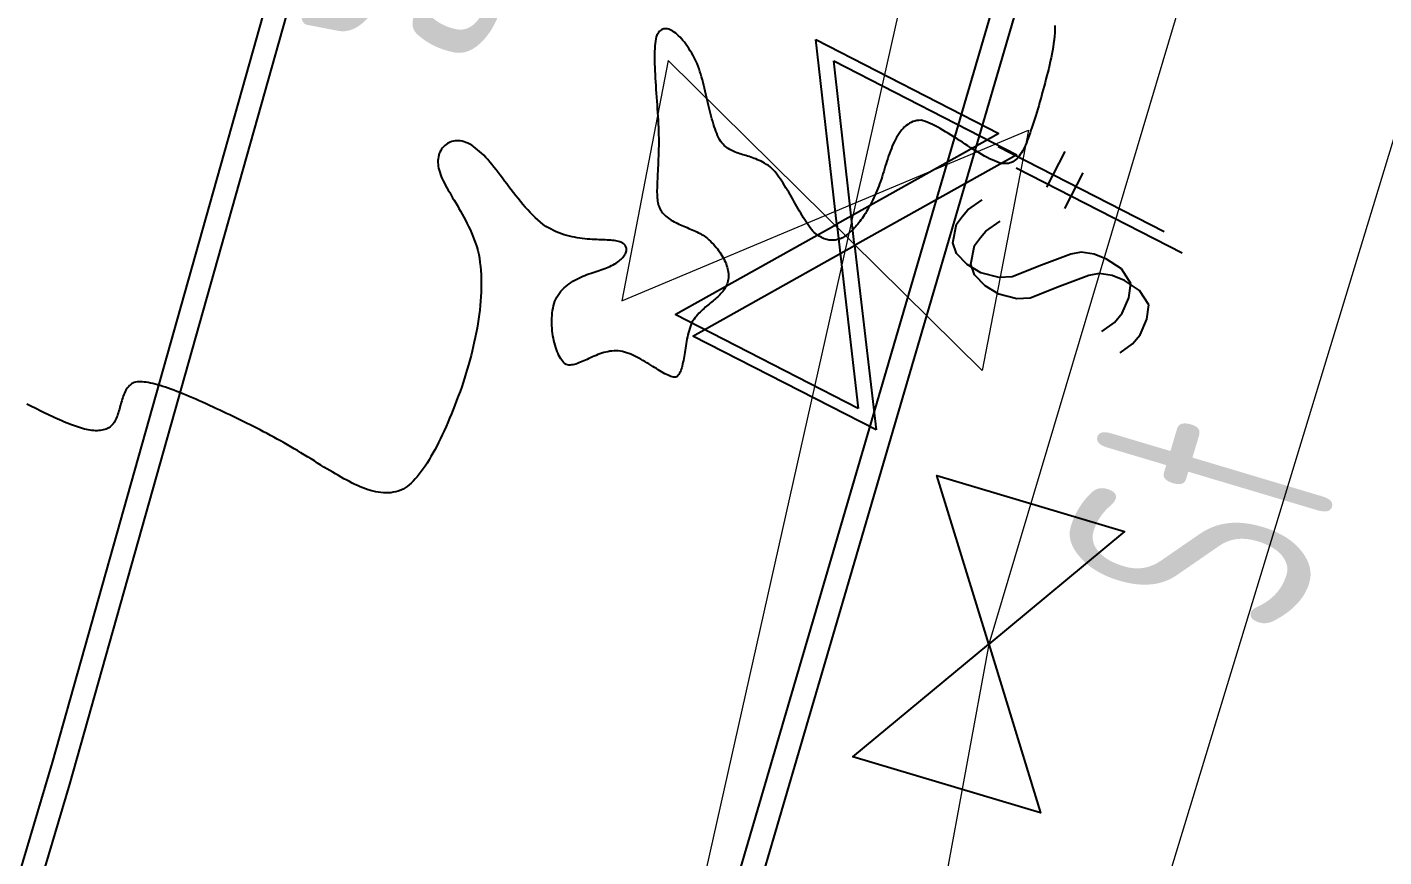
# Model space of a CAD drawing. Header units: metres. Extents: x 507649 to 508899, y 6966965 to 6967377.
# Drawn here: x 507941.61 to 507944.382, y 6967152.746 to 6967154.441 of the extents above; entities that cross this region are included whole.
import ezdxf

# ---------------------------------------------------------------- set-up
doc = ezdxf.new("R2010")
doc.units = ezdxf.units.M
doc.header["$PDMODE"] = 1
for name, color, linetype in [('C_TEXT_2.5', 7, 'Continuous'), ('mga2020STR_SURFACES', 252, 'Continuous'), ('mga2020VEG_TREE', 252, 'Continuous'), ('mga2020W_FEAT', 252, 'Continuous'), ('STR_SURFACES', 252, 'Continuous'), ('W_FEAT', 252, 'Continuous')]:
    doc.layers.add(name, color=color, linetype=linetype)
for name, color, linetype, lineweight in [('RW_FEAT', 252, 'Continuous', 0), ('RW_UG_PIPES', 252, 'EXISTING_WAT_RECYCLED', 0), ('W_AG_PIPES_N', 252, 'EXISTING_WATER', 0)]:
    doc.layers.add(name, color=color, linetype=linetype, lineweight=lineweight)
doc.styles.get("Standard").update_dxf_attribs({"font": 'ARIALN.TTF'})
doc.styles.add('Style-INTL_ISO_EQUAL', font='ISOCP.shx')
doc.linetypes.add('EXISTING_WAT_RECYCLED', pattern='A,2,-2,2,-2,2,-2,["R",Standard,S=2.5,R=0,X=0,Y=-1.25],-4.4,2,-2,2,-2', length=24.4)
doc.linetypes.add('EXISTING_WATER', pattern='A,2,-2,2,-2,2,-2,["W",Standard,S=2.5,R=0,X=0,Y=-1.25],-4.4,2,-2,2,-2', length=24.4)

# ---------------------------------------------------------------- blocks, each defined once
blk = doc.blocks.new('BAC V TREE')
for p, q in [((7.3039, -9.8056), (7.2979, -9.8315)), ((7.3109, -9.7823), (7.3039, -9.8056)), ((7.3221, -9.7632), (7.3109, -9.7823)), ((7.3339, -9.7466), (7.3221, -9.7632)), ((7.3465, -9.7325), (7.3339, -9.7466)), ((7.3598, -9.7209), (7.3465, -9.7325)), ((7.3737, -9.7117), (7.3598, -9.7209)), ((7.3882, -9.705), (7.3737, -9.7117)), ((7.4033, -9.7005), (7.3882, -9.705)), ((7.419, -9.6983), (7.4033, -9.7005)), ((7.4351, -9.6983), (7.419, -9.6983)), ((7.4517, -9.7005), (7.4351, -9.6983)), ((7.4687, -9.7048), (7.4517, -9.7005)), ((7.4861, -9.7112), (7.4687, -9.7048)), ((7.5039, -9.7196), (7.4861, -9.7112)), ((7.522, -9.7299), (7.5039, -9.7196)), ((7.5404, -9.7422), (7.522, -9.7299)), ((7.559, -9.7563), (7.5404, -9.7422)), ((7.5778, -9.7722), (7.559, -9.7563)), ((7.5968, -9.7899), (7.5778, -9.7722)), ((7.6159, -9.8092), (7.5968, -9.7899)), ((7.6351, -9.8302), (7.6159, -9.8092)), ((12.5373, -9.7977), (12.5324, -9.8448)), ((12.5411, -9.7506), (12.5373, -9.7977)), ((12.5436, -9.7038), (12.5411, -9.7506)), ((12.5449, -9.6572), (12.5436, -9.7038)), ((7.2832, -9.9587), (7.2816, -9.9958)), ((7.2856, -9.9236), (7.2832, -9.9587)), ((7.2888, -9.8906), (7.2856, -9.9236)), ((7.2929, -9.8599), (7.2888, -9.8906)), ((7.2979, -9.8315), (7.2929, -9.8599)), ((7.6544, -9.8528), (7.6351, -9.8302)), ((7.6737, -9.877), (7.6544, -9.8528)), ((7.693, -9.9026), (7.6737, -9.877)), ((7.7123, -9.9297), (7.693, -9.9026)), ((7.7314, -9.9581), (7.7123, -9.9297)), ((7.7505, -9.9879), (7.7314, -9.9581)), ((7.7694, -10.019), (7.7505, -9.9879)), ((12.5118, -9.9869), (12.5032, -10.0342)), ((12.5196, -9.9395), (12.5118, -9.9869)), ((12.5265, -9.8921), (12.5196, -9.9395)), ((12.5324, -9.8448), (12.5265, -9.8921)), ((7.2807, -10.0347), (7.2805, -10.0754)), ((7.2805, -10.0754), (7.2809, -10.1176)), ((7.2816, -9.9958), (7.2807, -10.0347)), ((7.2809, -10.1176), (7.2818, -10.1613)), ((7.2818, -10.1613), (7.2833, -10.2062)), ((7.7881, -10.0513), (7.7694, -10.019)), ((7.8066, -10.0848), (7.7881, -10.0513)), ((7.8248, -10.1194), (7.8066, -10.0848)), ((7.8427, -10.1551), (7.8248, -10.1194)), ((7.8551, -10.1894), (7.8427, -10.1551)), ((12.4839, -10.1286), (12.4734, -10.1756)), ((12.4939, -10.0815), (12.4839, -10.1286)), ((12.5032, -10.0342), (12.4939, -10.0815)), ((7.2833, -10.2062), (7.2852, -10.2524)), ((7.2852, -10.2524), (7.2875, -10.2996)), ((7.2875, -10.2996), (7.2901, -10.3478)), ((7.8669, -10.2243), (7.8551, -10.1894)), ((7.8782, -10.2598), (7.8669, -10.2243)), ((7.889, -10.2958), (7.8782, -10.2598)), ((7.8995, -10.3323), (7.889, -10.2958)), ((7.9096, -10.3692), (7.8995, -10.3323)), ((12.4391, -10.3152), (12.427, -10.3611)), ((12.4509, -10.269), (12.4391, -10.3152)), ((12.4623, -10.2224), (12.4509, -10.269)), ((12.4734, -10.1756), (12.4623, -10.2224)), ((7.2901, -10.3478), (7.2931, -10.3967)), ((7.2931, -10.3967), (7.2963, -10.4463)), ((7.2963, -10.4463), (7.2996, -10.4965)), ((7.2996, -10.4965), (7.3031, -10.547)), ((7.9193, -10.4064), (7.9096, -10.3692)), ((7.9288, -10.4438), (7.9193, -10.4064)), ((7.938, -10.4814), (7.9288, -10.4438)), ((7.9471, -10.5191), (7.938, -10.4814)), ((7.9559, -10.5567), (7.9471, -10.5191)), ((12.3902, -10.4964), (12.3779, -10.5405)), ((12.4025, -10.4518), (12.3902, -10.4964)), ((12.4148, -10.4067), (12.4025, -10.4518)), ((12.427, -10.3611), (12.4148, -10.4067)), ((7.3031, -10.547), (7.3067, -10.5978)), ((7.3067, -10.5978), (7.3103, -10.6487)), ((7.3103, -10.6487), (7.3138, -10.6996)), ((7.3138, -10.6996), (7.3173, -10.7504)), ((7.9647, -10.5944), (7.9559, -10.5567)), ((7.9733, -10.6319), (7.9647, -10.5944)), ((7.982, -10.6691), (7.9733, -10.6319)), ((7.9906, -10.7061), (7.982, -10.6691)), ((12.3423, -10.6694), (12.331, -10.711)), ((12.3539, -10.627), (12.3423, -10.6694)), ((12.3658, -10.5841), (12.3539, -10.627)), ((12.3779, -10.5405), (12.3658, -10.5841)), ((7.3173, -10.7504), (7.3206, -10.801)), ((7.3206, -10.801), (7.3238, -10.8511)), ((7.3238, -10.8511), (7.3267, -10.9007)), ((7.9993, -10.7428), (7.9906, -10.7061)), ((8.0081, -10.779), (7.9993, -10.7428)), ((8.017, -10.8147), (8.0081, -10.779)), ((8.0261, -10.8498), (8.017, -10.8147)), ((8.0354, -10.8842), (8.0261, -10.8498)), ((12.2796, -10.8781), (12.2667, -10.9183)), ((12.2928, -10.837), (12.2796, -10.8781)), ((12.3063, -10.7949), (12.2928, -10.837)), ((12.3203, -10.7518), (12.3063, -10.7949)), ((12.331, -10.711), (12.3203, -10.7518)), ((7.3267, -10.9007), (7.3293, -10.9497)), ((7.3293, -10.9497), (7.3315, -10.9978)), ((7.3315, -10.9978), (7.3333, -11.0451)), ((7.3333, -11.0451), (7.3347, -11.0913)), ((8.0449, -10.918), (8.0354, -10.8842)), ((8.0548, -10.9509), (8.0449, -10.918)), ((8.065, -10.983), (8.0548, -10.9509)), ((8.0756, -11.0141), (8.065, -10.983)), ((8.0866, -11.0442), (8.0756, -11.0141)), ((8.0981, -11.0731), (8.0866, -11.0442)), ((10.5121, -11.0514), (10.495, -11.0752)), ((10.5298, -11.0291), (10.5121, -11.0514)), ((10.5483, -11.0082), (10.5298, -11.0291)), ((10.5677, -10.9889), (10.5483, -11.0082)), ((10.5879, -10.9713), (10.5677, -10.9889)), ((10.609, -10.9555), (10.5879, -10.9713)), ((10.631, -10.9416), (10.609, -10.9555)), ((10.654, -10.9296), (10.631, -10.9416)), ((10.6781, -10.9197), (10.654, -10.9296)), ((10.7031, -10.9119), (10.6781, -10.9197)), ((10.7292, -10.9063), (10.7031, -10.9119)), ((10.7565, -10.9031), (10.7292, -10.9063)), ((10.7849, -10.9023), (10.7565, -10.9031)), ((10.8131, -10.9091), (10.7849, -10.9023)), ((10.8425, -10.9182), (10.8131, -10.9091)), ((10.8728, -10.9293), (10.8425, -10.9182)), ((10.9041, -10.9422), (10.8728, -10.9293)), ((10.9363, -10.9569), (10.9041, -10.9422)), ((10.9693, -10.9733), (10.9363, -10.9569)), ((11.003, -10.991), (10.9693, -10.9733)), ((11.0373, -11.0101), (11.003, -10.991)), ((11.0723, -11.0303), (11.0373, -11.0101)), ((11.1078, -11.0515), (11.0723, -11.0303)), ((11.1437, -11.0736), (11.1078, -11.0515)), ((12.2295, -11.0325), (12.2174, -11.0683)), ((12.2417, -10.9955), (12.2295, -11.0325)), ((12.2541, -10.9575), (12.2417, -10.9955)), ((12.2667, -10.9183), (12.2541, -10.9575)), ((4.5228, -11.2339), (4.5075, -11.2486)), ((4.5392, -11.2206), (4.5228, -11.2339)), ((4.5567, -11.2087), (4.5392, -11.2206)), ((4.5751, -11.1983), (4.5567, -11.2087)), ((4.5946, -11.1894), (4.5751, -11.1983)), ((4.6148, -11.1822), (4.5946, -11.1894)), ((4.636, -11.1767), (4.6148, -11.1822)), ((4.6578, -11.173), (4.636, -11.1767)), ((4.6803, -11.1711), (4.6578, -11.173)), ((4.7034, -11.1712), (4.6803, -11.1711)), ((4.7271, -11.1731), (4.7034, -11.1712)), ((4.7513, -11.1772), (4.7271, -11.1731)), ((4.7758, -11.1833), (4.7513, -11.1772)), ((4.8008, -11.1917), (4.7758, -11.1833)), ((4.8259, -11.2022), (4.8008, -11.1917)), ((4.8514, -11.2151), (4.8259, -11.2022)), ((4.8769, -11.2304), (4.8514, -11.2151)), ((4.9025, -11.2481), (4.8769, -11.2304)), ((7.3349, -11.2341), (7.334, -11.2809)), ((7.3347, -11.0913), (7.3356, -11.1363)), ((7.3354, -11.1859), (7.3349, -11.2341)), ((7.3356, -11.1363), (7.3354, -11.1859)), ((8.1101, -11.101), (8.0981, -11.0731)), ((8.1226, -11.1275), (8.1101, -11.101)), ((8.1357, -11.1528), (8.1226, -11.1275)), ((8.1495, -11.1766), (8.1357, -11.1528)), ((8.1639, -11.199), (8.1495, -11.1766)), ((8.1808, -11.2165), (8.1639, -11.199)), ((8.1978, -11.2325), (8.1808, -11.2165)), ((8.2151, -11.2472), (8.1978, -11.2325)), ((10.4199, -11.2121), (10.4066, -11.2424)), ((10.4337, -11.1826), (10.4199, -11.2121)), ((10.4481, -11.1541), (10.4337, -11.1826)), ((10.4631, -11.1266), (10.4481, -11.1541)), ((10.4787, -11.1003), (10.4631, -11.1266)), ((10.495, -11.0752), (10.4787, -11.1003)), ((11.1799, -11.0963), (11.1437, -11.0736)), ((11.2165, -11.1197), (11.1799, -11.0963)), ((11.2533, -11.1434), (11.2165, -11.1197)), ((11.2902, -11.1674), (11.2533, -11.1434)), ((11.3272, -11.1916), (11.2902, -11.1674)), ((11.3643, -11.2157), (11.3272, -11.1916)), ((11.4012, -11.2396), (11.3643, -11.2157)), ((12.1562, -11.2282), (12.1435, -11.256)), ((12.1687, -11.1989), (12.1562, -11.2282)), ((12.181, -11.1682), (12.1687, -11.1989)), ((12.1931, -11.1362), (12.181, -11.1682)), ((12.2053, -11.1028), (12.1931, -11.1362)), ((12.2174, -11.0683), (12.2053, -11.1028)), ((4.4345, -11.4071), (4.4325, -11.431)), ((4.4382, -11.3839), (4.4345, -11.4071)), ((4.4437, -11.3616), (4.4382, -11.3839)), ((4.4507, -11.3401), (4.4437, -11.3616)), ((4.4593, -11.3196), (4.4507, -11.3401)), ((4.4693, -11.3002), (4.4593, -11.3196)), ((4.4807, -11.2818), (4.4693, -11.3002)), ((4.4935, -11.2646), (4.4807, -11.2818)), ((4.5075, -11.2486), (4.4935, -11.2646)), ((4.9282, -11.2683), (4.9025, -11.2481)), ((4.9547, -11.2884), (4.9282, -11.2683)), ((4.9812, -11.3107), (4.9547, -11.2884)), ((5.0078, -11.3351), (4.9812, -11.3107)), ((5.0344, -11.3614), (5.0078, -11.3351)), ((5.0612, -11.3894), (5.0344, -11.3614)), ((5.088, -11.4192), (5.0612, -11.3894)), ((7.3299, -11.4125), (7.3282, -11.4536)), ((7.3315, -11.37), (7.3299, -11.4125)), ((7.3329, -11.3261), (7.3315, -11.37)), ((7.334, -11.2809), (7.3329, -11.3261)), ((8.2326, -11.2606), (8.2151, -11.2472)), ((8.2503, -11.2729), (8.2326, -11.2606)), ((8.2683, -11.2841), (8.2503, -11.2729)), ((8.2865, -11.2944), (8.2683, -11.2841)), ((8.3049, -11.3038), (8.2865, -11.2944)), ((8.3236, -11.3124), (8.3049, -11.3038)), ((8.3425, -11.3204), (8.3236, -11.3124)), ((8.3616, -11.3279), (8.3425, -11.3204)), ((8.381, -11.3349), (8.3616, -11.3279)), ((8.4007, -11.3415), (8.381, -11.3349)), ((8.4206, -11.3479), (8.4007, -11.3415)), ((8.4408, -11.3541), (8.4206, -11.3479)), ((8.4612, -11.3603), (8.4408, -11.3541)), ((8.4819, -11.3666), (8.4612, -11.3603)), ((8.5029, -11.3729), (8.4819, -11.3666)), ((8.5242, -11.3796), (8.5029, -11.3729)), ((8.5457, -11.3865), (8.5242, -11.3796)), ((8.5675, -11.394), (8.5457, -11.3865)), ((8.5896, -11.4019), (8.5675, -11.394)), ((8.612, -11.4106), (8.5896, -11.4019)), ((8.6347, -11.4199), (8.612, -11.4106)), ((10.3465, -11.4039), (10.3355, -11.4375)), ((10.3578, -11.3706), (10.3465, -11.4039)), ((10.3694, -11.3377), (10.3578, -11.3706)), ((10.3813, -11.3053), (10.3694, -11.3377)), ((10.3937, -11.2735), (10.3813, -11.3053)), ((10.4066, -11.2424), (10.3937, -11.2735)), ((11.438, -11.2633), (11.4012, -11.2396)), ((11.4746, -11.2864), (11.438, -11.2633)), ((11.5109, -11.3089), (11.4746, -11.2864)), ((11.5468, -11.3307), (11.5109, -11.3089)), ((11.5823, -11.3515), (11.5468, -11.3307)), ((11.6173, -11.3713), (11.5823, -11.3515)), ((11.6517, -11.3899), (11.6173, -11.3713)), ((11.6855, -11.4071), (11.6517, -11.3899)), ((11.7186, -11.4228), (11.6855, -11.4071)), ((12.0441, -11.4072), (12.0277, -11.4221)), ((12.0598, -11.3906), (12.0441, -11.4072)), ((12.0749, -11.3723), (12.0598, -11.3906)), ((12.0895, -11.3523), (12.0749, -11.3723)), ((12.1036, -11.3306), (12.0895, -11.3523)), ((12.1173, -11.3073), (12.1036, -11.3306)), ((12.1306, -11.2824), (12.1173, -11.3073)), ((12.1435, -11.256), (12.1306, -11.2824)), ((4.4325, -11.431), (4.4323, -11.4556)), ((4.4323, -11.4556), (4.4339, -11.4808)), ((4.4339, -11.4808), (4.4375, -11.5065)), ((4.4375, -11.5065), (4.4422, -11.5324)), ((4.4422, -11.5324), (4.4487, -11.5587)), ((4.4487, -11.5587), (4.4568, -11.5855)), ((4.4568, -11.5855), (4.4664, -11.6129)), ((5.115, -11.4504), (5.088, -11.4192)), ((5.1422, -11.4831), (5.115, -11.4504)), ((5.1695, -11.5169), (5.1422, -11.4831)), ((5.197, -11.5519), (5.1695, -11.5169)), ((5.2247, -11.5878), (5.197, -11.5519)), ((5.2526, -11.6246), (5.2247, -11.5878)), ((7.3227, -11.569), (7.3208, -11.6048)), ((7.3245, -11.5318), (7.3227, -11.569)), ((7.3264, -11.4934), (7.3245, -11.5318)), ((7.3282, -11.4536), (7.3264, -11.4934)), ((8.6577, -11.4301), (8.6347, -11.4199)), ((8.681, -11.4413), (8.6577, -11.4301)), ((8.7046, -11.4535), (8.681, -11.4413)), ((8.7284, -11.4669), (8.7046, -11.4535)), ((8.7527, -11.4815), (8.7284, -11.4669)), ((8.7772, -11.4974), (8.7527, -11.4815)), ((8.802, -11.5148), (8.7772, -11.4974)), ((8.8216, -11.5337), (8.802, -11.5148)), ((8.8409, -11.5541), (8.8216, -11.5337)), ((8.8601, -11.5759), (8.8409, -11.5541)), ((8.8791, -11.5989), (8.8601, -11.5759)), ((10.2939, -11.5732), (10.2838, -11.607)), ((10.304, -11.5393), (10.2939, -11.5732)), ((10.3143, -11.5052), (10.304, -11.5393)), ((10.3248, -11.4713), (10.3143, -11.5052)), ((10.3355, -11.4375), (10.3248, -11.4713)), ((11.7508, -11.4369), (11.7186, -11.4228)), ((11.7822, -11.4492), (11.7508, -11.4369)), ((11.8126, -11.4595), (11.7822, -11.4492)), ((11.842, -11.4677), (11.8126, -11.4595)), ((11.8667, -11.471), (11.842, -11.4677)), ((11.8902, -11.472), (11.8667, -11.471)), ((11.9126, -11.471), (11.8902, -11.472)), ((11.9341, -11.4678), (11.9126, -11.471)), ((11.9545, -11.4626), (11.9341, -11.4678)), ((11.974, -11.4553), (11.9545, -11.4626)), ((11.9927, -11.4462), (11.974, -11.4553)), ((12.0106, -11.435), (11.9927, -11.4462)), ((12.0277, -11.4221), (12.0106, -11.435)), ((4.4664, -11.6129), (4.4775, -11.6408)), ((4.4775, -11.6408), (4.49, -11.6692)), ((4.49, -11.6692), (4.5036, -11.6982)), ((4.5036, -11.6982), (4.5185, -11.7279)), ((4.5185, -11.7279), (4.5344, -11.7581)), ((4.5344, -11.7581), (4.5512, -11.7889)), ((5.2808, -11.662), (5.2526, -11.6246)), ((5.3093, -11.7), (5.2808, -11.662)), ((5.338, -11.7384), (5.3093, -11.7)), ((5.3671, -11.7771), (5.338, -11.7384)), ((7.3138, -11.7654), (7.3131, -11.794)), ((7.3148, -11.7357), (7.3138, -11.7654)), ((7.316, -11.7048), (7.3148, -11.7357)), ((7.3175, -11.6727), (7.316, -11.7048)), ((7.3191, -11.6394), (7.3175, -11.6727)), ((7.3208, -11.6048), (7.3191, -11.6394)), ((8.898, -11.6231), (8.8791, -11.5989)), ((8.9167, -11.6484), (8.898, -11.6231)), ((8.9352, -11.6747), (8.9167, -11.6484)), ((8.9537, -11.7019), (8.9352, -11.6747)), ((8.972, -11.7299), (8.9537, -11.7019)), ((8.9902, -11.7586), (8.972, -11.7299)), ((9.0083, -11.7879), (8.9902, -11.7586)), ((10.2278, -11.7687), (10.2155, -11.7996)), ((10.2398, -11.7374), (10.2278, -11.7687)), ((10.2515, -11.7056), (10.2398, -11.7374)), ((10.2628, -11.6733), (10.2515, -11.7056)), ((10.2739, -11.6406), (10.2628, -11.6733)), ((10.2838, -11.607), (10.2739, -11.6406)), ((4.5512, -11.7889), (4.569, -11.8204)), ((4.569, -11.8204), (4.5875, -11.8525)), ((4.5875, -11.8525), (4.6067, -11.8854)), ((4.6067, -11.8854), (4.6264, -11.9189)), ((4.6264, -11.9189), (4.6467, -11.9531)), ((5.3965, -11.8159), (5.3671, -11.7771)), ((5.4262, -11.8547), (5.3965, -11.8159)), ((5.4562, -11.8933), (5.4262, -11.8547)), ((5.4867, -11.9317), (5.4562, -11.8933)), ((5.5175, -11.9696), (5.4867, -11.9317)), ((7.3131, -11.794), (7.3128, -11.8214)), ((7.3128, -11.8214), (7.3129, -11.8477)), ((7.3129, -11.8477), (7.3135, -11.8729)), ((7.3135, -11.8729), (7.3145, -11.897)), ((7.3145, -11.897), (7.3161, -11.9201)), ((7.3161, -11.9201), (7.3182, -11.9421)), ((7.3182, -11.9421), (7.321, -11.9631)), ((9.0263, -11.8178), (9.0083, -11.7879)), ((9.0442, -11.8481), (9.0263, -11.8178)), ((9.062, -11.8787), (9.0442, -11.8481)), ((9.0798, -11.9096), (9.062, -11.8787)), ((9.0975, -11.9406), (9.0798, -11.9096)), ((9.1152, -11.9717), (9.0975, -11.9406)), ((10.1505, -11.9461), (10.1369, -11.9737)), ((10.1639, -11.9179), (10.1505, -11.9461)), ((10.1772, -11.8892), (10.1639, -11.9179)), ((10.1902, -11.8598), (10.1772, -11.8892)), ((10.203, -11.83), (10.1902, -11.8598)), ((10.2155, -11.7996), (10.203, -11.83)), ((4.6467, -11.9531), (4.6673, -11.9881)), ((4.6673, -11.9881), (4.6882, -12.0238)), ((4.6882, -12.0238), (4.7094, -12.0603)), ((4.7094, -12.0603), (4.7306, -12.0976)), ((4.7306, -12.0976), (4.7518, -12.1357)), ((5.5488, -12.007), (5.5175, -11.9696)), ((5.5805, -12.0438), (5.5488, -12.007)), ((5.6127, -12.0796), (5.5805, -12.0438)), ((5.6453, -12.1145), (5.6127, -12.0796)), ((5.6785, -12.1483), (5.6453, -12.1145)), ((7.321, -11.9631), (7.3244, -11.9832)), ((7.3244, -11.9832), (7.3286, -12.0022)), ((7.3286, -12.0022), (7.3335, -12.0203)), ((7.3335, -12.0203), (7.3393, -12.0375)), ((7.3393, -12.0375), (7.3458, -12.0537)), ((7.3458, -12.0537), (7.3533, -12.0691)), ((7.3533, -12.0691), (7.3618, -12.0836)), ((7.3618, -12.0836), (7.3731, -12.1009)), ((7.3731, -12.1009), (7.3856, -12.1174)), ((7.3856, -12.1174), (7.3992, -12.1331)), ((9.1328, -12.0028), (9.1152, -11.9717)), ((9.1505, -12.0337), (9.1328, -12.0028)), ((9.1681, -12.0644), (9.1505, -12.0337)), ((9.1857, -12.0947), (9.1681, -12.0644)), ((9.2032, -12.1247), (9.1857, -12.0947)), ((9.2209, -12.1541), (9.2032, -12.1247)), ((10.0524, -12.1254), (10.038, -12.1483)), ((10.0667, -12.1019), (10.0524, -12.1254)), ((10.081, -12.0776), (10.0667, -12.1019)), ((10.0952, -12.0526), (10.081, -12.0776)), ((10.1092, -12.0269), (10.0952, -12.0526)), ((10.1231, -12.0006), (10.1092, -12.0269)), ((10.1369, -11.9737), (10.1231, -12.0006)), ((4.7518, -12.1357), (4.773, -12.1746)), ((4.773, -12.1746), (4.794, -12.2143)), ((4.794, -12.2143), (4.8146, -12.2549)), ((4.8146, -12.2549), (4.8349, -12.2963)), ((4.8349, -12.2963), (4.8548, -12.3387)), ((5.7121, -12.1809), (5.6785, -12.1483)), ((5.7463, -12.212), (5.7121, -12.1809)), ((5.781, -12.2417), (5.7463, -12.212)), ((5.8163, -12.2697), (5.781, -12.2417)), ((5.8522, -12.2958), (5.8163, -12.2697)), ((5.8858, -12.3163), (5.8522, -12.2958)), ((7.3992, -12.1331), (7.4138, -12.1481)), ((7.4138, -12.1481), (7.4293, -12.1623)), ((7.4293, -12.1623), (7.4456, -12.1759)), ((7.4456, -12.1759), (7.4628, -12.1888)), ((7.4628, -12.1888), (7.4807, -12.2011)), ((7.4807, -12.2011), (7.4993, -12.213)), ((7.4993, -12.213), (7.5186, -12.2243)), ((7.5186, -12.2243), (7.5384, -12.2353)), ((7.5384, -12.2353), (7.5586, -12.2458)), ((7.5586, -12.2458), (7.5793, -12.256)), ((7.5793, -12.256), (7.6004, -12.2659)), ((7.6004, -12.2659), (7.6218, -12.2756)), ((7.6218, -12.2756), (7.6434, -12.2851)), ((7.6434, -12.2851), (7.6652, -12.2945)), ((7.6652, -12.2945), (7.6871, -12.3037)), ((7.6871, -12.3037), (7.7091, -12.3129)), ((9.2385, -12.183), (9.2209, -12.1541)), ((9.2561, -12.2111), (9.2385, -12.183)), ((9.2738, -12.2385), (9.2561, -12.2111)), ((9.2916, -12.265), (9.2738, -12.2385)), ((9.3094, -12.2905), (9.2916, -12.265)), ((9.3273, -12.3149), (9.3094, -12.2905)), ((9.9231, -12.302), (9.909, -12.3173)), ((9.9373, -12.2858), (9.9231, -12.302)), ((9.9516, -12.2687), (9.9373, -12.2858)), ((9.9659, -12.2507), (9.9516, -12.2687)), ((9.9803, -12.2318), (9.9659, -12.2507)), ((9.9947, -12.2121), (9.9803, -12.2318)), ((10.0092, -12.1916), (9.9947, -12.2121)), ((10.0236, -12.1703), (10.0092, -12.1916)), ((10.038, -12.1483), (10.0236, -12.1703)), ((4.8548, -12.3387), (4.874, -12.382)), ((4.874, -12.382), (4.8926, -12.4262)), ((4.8926, -12.4262), (4.9105, -12.4713)), ((4.9105, -12.4713), (4.9274, -12.5174)), ((5.9198, -12.335), (5.8858, -12.3163)), ((5.954, -12.3522), (5.9198, -12.335)), ((5.9883, -12.3677), (5.954, -12.3522)), ((6.0229, -12.3818), (5.9883, -12.3677)), ((6.0575, -12.3946), (6.0229, -12.3818)), ((6.0921, -12.406), (6.0575, -12.3946)), ((6.1267, -12.4161), (6.0921, -12.406)), ((6.1612, -12.4251), (6.1267, -12.4161)), ((6.1956, -12.4331), (6.1612, -12.4251)), ((6.2298, -12.44), (6.1956, -12.4331)), ((6.2638, -12.446), (6.2298, -12.44)), ((6.2975, -12.4512), (6.2638, -12.446)), ((6.3308, -12.4556), (6.2975, -12.4512)), ((6.3637, -12.4593), (6.3308, -12.4556)), ((6.3962, -12.4624), (6.3637, -12.4593)), ((6.4281, -12.4649), (6.3962, -12.4624)), ((6.4595, -12.4671), (6.4281, -12.4649)), ((6.4902, -12.4688), (6.4595, -12.4671)), ((6.5203, -12.4703), (6.4902, -12.4688)), ((6.5496, -12.4715), (6.5203, -12.4703)), ((6.5782, -12.4726), (6.5496, -12.4715)), ((6.6059, -12.4736), (6.5782, -12.4726)), ((6.6327, -12.4746), (6.6059, -12.4736)), ((6.6585, -12.4758), (6.6327, -12.4746)), ((6.6834, -12.4771), (6.6585, -12.4758)), ((6.7072, -12.4787), (6.6834, -12.4771)), ((6.7298, -12.4806), (6.7072, -12.4787)), ((6.7513, -12.4829), (6.7298, -12.4806)), ((6.7716, -12.4856), (6.7513, -12.4829)), ((6.7906, -12.489), (6.7716, -12.4856)), ((7.7091, -12.3129), (7.731, -12.3221)), ((7.731, -12.3221), (7.7529, -12.3314)), ((7.7529, -12.3314), (7.7747, -12.3408)), ((7.7747, -12.3408), (7.7962, -12.3502)), ((7.7962, -12.3502), (7.8175, -12.3599)), ((7.8175, -12.3599), (7.8385, -12.3699)), ((7.8385, -12.3699), (7.8591, -12.3801)), ((7.8591, -12.3801), (7.8792, -12.3906)), ((7.8792, -12.3906), (7.8988, -12.4015)), ((7.8988, -12.4015), (7.9178, -12.4129)), ((7.9178, -12.4129), (7.9362, -12.4247)), ((7.9362, -12.4247), (7.9539, -12.4371)), ((7.9539, -12.4371), (7.9751, -12.4551)), ((7.9751, -12.4551), (7.9957, -12.4736)), ((7.9957, -12.4736), (8.0158, -12.4926)), ((9.3452, -12.3382), (9.3273, -12.3149)), ((9.3633, -12.3602), (9.3452, -12.3382)), ((9.3798, -12.3752), (9.3633, -12.3602)), ((9.3963, -12.3891), (9.3798, -12.3752)), ((9.4128, -12.4021), (9.3963, -12.3891)), ((9.4293, -12.414), (9.4128, -12.4021)), ((9.4458, -12.4249), (9.4293, -12.414)), ((9.4622, -12.4349), (9.4458, -12.4249)), ((9.4787, -12.4438), (9.4622, -12.4349)), ((9.4951, -12.4517), (9.4787, -12.4438)), ((9.5114, -12.4586), (9.4951, -12.4517)), ((9.5277, -12.4645), (9.5114, -12.4586)), ((9.544, -12.4695), (9.5277, -12.4645)), ((9.5602, -12.4735), (9.544, -12.4695)), ((9.5764, -12.4765), (9.5602, -12.4735)), ((9.5925, -12.4785), (9.5764, -12.4765)), ((9.6086, -12.4796), (9.5925, -12.4785)), ((9.6246, -12.4797), (9.6086, -12.4796)), ((9.6405, -12.4788), (9.6246, -12.4797)), ((9.6563, -12.477), (9.6405, -12.4788)), ((9.6721, -12.4742), (9.6563, -12.477)), ((9.6878, -12.4706), (9.6721, -12.4742)), ((9.7034, -12.4659), (9.6878, -12.4706)), ((9.7189, -12.4604), (9.7034, -12.4659)), ((9.7343, -12.4539), (9.7189, -12.4604)), ((9.7497, -12.4464), (9.7343, -12.4539)), ((9.7649, -12.4381), (9.7497, -12.4464)), ((9.78, -12.4288), (9.7649, -12.4381)), ((9.795, -12.4187), (9.78, -12.4288)), ((9.8099, -12.4076), (9.795, -12.4187)), ((9.8247, -12.3956), (9.8099, -12.4076)), ((9.8394, -12.3828), (9.8247, -12.3956)), ((9.8539, -12.369), (9.8394, -12.3828)), ((9.8675, -12.3576), (9.8539, -12.369)), ((9.8811, -12.3451), (9.8675, -12.3576)), ((9.895, -12.3317), (9.8811, -12.3451)), ((9.909, -12.3173), (9.895, -12.3317)), ((4.9274, -12.5174), (4.9435, -12.5645)), ((4.9435, -12.5645), (4.9584, -12.6126)), ((4.9584, -12.6126), (4.9689, -12.6639)), ((4.9689, -12.6639), (4.9779, -12.7162)), ((6.8082, -12.4935), (6.7906, -12.489)), ((6.8245, -12.4987), (6.8082, -12.4935)), ((6.8393, -12.5047), (6.8245, -12.4987)), ((6.8528, -12.5114), (6.8393, -12.5047)), ((6.8648, -12.5187), (6.8528, -12.5114)), ((6.8754, -12.5266), (6.8648, -12.5187)), ((6.8847, -12.535), (6.8754, -12.5266)), ((6.8926, -12.544), (6.8847, -12.535)), ((6.8912, -12.6675), (6.8978, -12.6551)), ((6.8991, -12.5535), (6.8926, -12.544)), ((6.8978, -12.6551), (6.9032, -12.6428)), ((6.9042, -12.5635), (6.8991, -12.5535)), ((6.9032, -12.6428), (6.9072, -12.6307)), ((6.908, -12.5738), (6.9042, -12.5635)), ((6.9072, -12.6307), (6.91, -12.6188)), ((6.9105, -12.5846), (6.908, -12.5738)), ((6.91, -12.6188), (6.9115, -12.6071)), ((6.9117, -12.5957), (6.9105, -12.5846)), ((6.9115, -12.6071), (6.9117, -12.5957)), ((8.0158, -12.4926), (8.0353, -12.512)), ((8.0353, -12.512), (8.0541, -12.5319)), ((8.0541, -12.5319), (8.0723, -12.552)), ((8.0723, -12.552), (8.0897, -12.5726)), ((8.0897, -12.5726), (8.1065, -12.5934)), ((8.1065, -12.5934), (8.1225, -12.6144)), ((8.1225, -12.6144), (8.1378, -12.6357)), ((8.1378, -12.6357), (8.1522, -12.6572)), ((8.1522, -12.6572), (8.1658, -12.6788)), ((4.9779, -12.7162), (4.9854, -12.7693)), ((4.9854, -12.7693), (4.9915, -12.8233)), ((4.9915, -12.8233), (4.9962, -12.878)), ((6.6256, -12.8485), (6.6493, -12.8398)), ((6.6493, -12.8398), (6.6723, -12.831)), ((6.6723, -12.831), (6.6945, -12.8219)), ((6.6945, -12.8219), (6.7158, -12.8125)), ((6.7158, -12.8125), (6.737, -12.8015)), ((6.737, -12.8015), (6.757, -12.7902)), ((6.757, -12.7902), (6.7758, -12.7786)), ((6.7758, -12.7786), (6.7935, -12.7667)), ((6.7935, -12.7667), (6.81, -12.7546)), ((6.81, -12.7546), (6.8252, -12.7424)), ((6.8252, -12.7424), (6.8393, -12.73)), ((6.8393, -12.73), (6.8522, -12.7176)), ((6.8522, -12.7176), (6.8638, -12.705)), ((6.8638, -12.705), (6.8742, -12.6925)), ((6.8742, -12.6925), (6.8833, -12.68)), ((6.8833, -12.68), (6.8912, -12.6675)), ((8.1658, -12.6788), (8.1786, -12.7005)), ((8.1786, -12.7005), (8.1904, -12.7222)), ((8.1904, -12.7222), (8.2013, -12.7441)), ((8.2013, -12.7441), (8.2113, -12.7659)), ((8.2113, -12.7659), (8.2203, -12.7876)), ((8.2203, -12.7876), (8.2283, -12.8094)), ((8.2283, -12.8094), (8.2352, -12.8309)), ((8.2352, -12.8309), (8.2411, -12.8524)), ((4.9962, -12.878), (4.9995, -12.9334)), ((4.9995, -12.9334), (5.0015, -12.9894)), ((5.0015, -12.9894), (5.0023, -13.0461)), ((6.183, -13.033), (6.2077, -13.0174)), ((6.2077, -13.0174), (6.2329, -13.0026)), ((6.2329, -13.0026), (6.2586, -12.9888)), ((6.2586, -12.9888), (6.2847, -12.9757)), ((6.2847, -12.9757), (6.3111, -12.9634)), ((6.3111, -12.9634), (6.3377, -12.9517)), ((6.3377, -12.9517), (6.3646, -12.9406)), ((6.3646, -12.9406), (6.3915, -12.93)), ((6.3915, -12.93), (6.4184, -12.9199)), ((6.4184, -12.9199), (6.4453, -12.9102)), ((6.4453, -12.9102), (6.472, -12.9009)), ((6.472, -12.9009), (6.4986, -12.8918)), ((6.4986, -12.8918), (6.5249, -12.883)), ((6.5249, -12.883), (6.5508, -12.8743)), ((6.5508, -12.8743), (6.5762, -12.8657)), ((6.5762, -12.8657), (6.6012, -12.8571)), ((6.6012, -12.8571), (6.6256, -12.8485)), ((8.2411, -12.8524), (8.2459, -12.8736)), ((8.2463, -13.0143), (8.2412, -13.0328)), ((8.2459, -12.8736), (8.2496, -12.8947)), ((8.25, -12.9953), (8.2463, -13.0143)), ((8.2496, -12.8947), (8.2521, -12.9155)), ((8.2524, -12.9759), (8.25, -12.9953)), ((8.2521, -12.9155), (8.2534, -12.936)), ((8.2535, -12.9561), (8.2524, -12.9759)), ((8.2534, -12.936), (8.2535, -12.9561)), ((5, -13.161), (4.9971, -13.2192)), ((5.0018, -13.1033), (5, -13.161)), ((5.0023, -13.0461), (5.0018, -13.1033)), ((5.9979, -13.225), (6.0143, -13.1983)), ((6.0143, -13.1983), (6.0319, -13.1731)), ((6.0319, -13.1731), (6.0506, -13.1494)), ((6.0506, -13.1494), (6.0704, -13.1269)), ((6.0704, -13.1269), (6.0913, -13.1058)), ((6.0913, -13.1058), (6.113, -13.0859)), ((6.113, -13.0859), (6.1356, -13.0672)), ((6.1356, -13.0672), (6.1589, -13.0496)), ((6.1589, -13.0496), (6.183, -13.033)), ((8.1401, -13.1947), (8.1261, -13.2087)), ((8.1536, -13.1805), (8.1401, -13.1947)), ((8.1663, -13.1659), (8.1536, -13.1805)), ((8.1784, -13.1509), (8.1663, -13.1659)), ((8.1898, -13.1354), (8.1784, -13.1509)), ((8.2004, -13.1195), (8.1898, -13.1354)), ((8.2102, -13.103), (8.2004, -13.1195)), ((8.2191, -13.0859), (8.2102, -13.103)), ((8.227, -13.0682), (8.2191, -13.0859)), ((8.2348, -13.0507), (8.227, -13.0682)), ((8.2412, -13.0328), (8.2348, -13.0507)), ((4.9879, -13.3368), (4.9817, -13.3961)), ((4.9931, -13.2778), (4.9879, -13.3368)), ((4.9971, -13.2192), (4.9931, -13.2778)), ((5.9407, -13.4033), (5.9465, -13.3716)), ((5.9465, -13.3716), (5.9536, -13.3407)), ((5.9536, -13.3407), (5.962, -13.3106)), ((5.962, -13.3106), (5.9717, -13.2814)), ((5.9717, -13.2814), (5.9828, -13.2532)), ((5.9828, -13.2532), (5.9979, -13.225)), ((7.9312, -13.3746), (7.9142, -13.3899)), ((7.9482, -13.3597), (7.9312, -13.3746)), ((7.9653, -13.3452), (7.9482, -13.3597)), ((7.9823, -13.331), (7.9653, -13.3452)), ((7.9993, -13.3171), (7.9823, -13.331)), ((8.0161, -13.3034), (7.9993, -13.3171)), ((8.0328, -13.2898), (8.0161, -13.3034)), ((8.0492, -13.2764), (8.0328, -13.2898)), ((8.0654, -13.263), (8.0492, -13.2764)), ((8.0812, -13.2496), (8.0654, -13.263)), ((8.0966, -13.2361), (8.0812, -13.2496)), ((8.1116, -13.2225), (8.0966, -13.2361)), ((8.1261, -13.2087), (8.1116, -13.2225)), ((4.9661, -13.5154), (4.9569, -13.5753)), ((4.9744, -13.4557), (4.9661, -13.5154)), ((4.9817, -13.3961), (4.9744, -13.4557)), ((5.9294, -13.5346), (5.9305, -13.5012)), ((5.9294, -13.568), (5.9294, -13.5346)), ((5.9305, -13.5012), (5.9328, -13.4682)), ((5.9328, -13.4682), (5.9361, -13.4355)), ((5.9361, -13.4355), (5.9407, -13.4033)), ((7.7869, -13.5346), (7.7728, -13.5562)), ((7.8015, -13.5138), (7.7869, -13.5346)), ((7.8166, -13.494), (7.8015, -13.5138)), ((7.8321, -13.4749), (7.8166, -13.494)), ((7.848, -13.4566), (7.8321, -13.4749)), ((7.8642, -13.439), (7.848, -13.4566)), ((7.8806, -13.4221), (7.8642, -13.439)), ((7.8973, -13.4057), (7.8806, -13.4221)), ((7.9142, -13.3899), (7.8973, -13.4057)), ((4.9356, -13.6955), (4.9237, -13.7556)), ((4.9467, -13.6354), (4.9356, -13.6955)), ((4.9569, -13.5753), (4.9467, -13.6354)), ((5.9305, -13.6016), (5.9294, -13.568)), ((5.9326, -13.635), (5.9305, -13.6016)), ((5.9356, -13.6683), (5.9326, -13.635)), ((5.9396, -13.7013), (5.9356, -13.6683)), ((5.9445, -13.7339), (5.9396, -13.7013)), ((5.9503, -13.766), (5.9445, -13.7339)), ((7.7197, -13.7205), (7.7132, -13.7496)), ((7.7269, -13.6918), (7.7197, -13.7205)), ((7.7346, -13.6635), (7.7269, -13.6918)), ((7.743, -13.6357), (7.7346, -13.6635)), ((7.7521, -13.6085), (7.743, -13.6357)), ((7.762, -13.5819), (7.7521, -13.6085)), ((7.7728, -13.5562), (7.762, -13.5819)), ((4.8973, -13.8758), (4.883, -13.9357)), ((4.9109, -13.8157), (4.8973, -13.8758)), ((4.9237, -13.7556), (4.9109, -13.8157)), ((5.9569, -13.7975), (5.9503, -13.766)), ((5.9643, -13.8283), (5.9569, -13.7975)), ((5.9725, -13.8583), (5.9643, -13.8283)), ((5.9815, -13.8873), (5.9725, -13.8583)), ((5.9911, -13.9153), (5.9815, -13.8873)), ((7.6863, -13.8958), (7.6816, -13.9246)), ((7.691, -13.8667), (7.6863, -13.8958)), ((7.6961, -13.8375), (7.691, -13.8667)), ((7.7014, -13.8081), (7.6961, -13.8375)), ((7.7071, -13.7788), (7.7014, -13.8081)), ((7.7132, -13.7496), (7.7071, -13.7788)), ((4.8521, -14.0549), (4.8357, -14.1141)), ((4.8679, -13.9954), (4.8521, -14.0549)), ((4.883, -13.9357), (4.8679, -13.9954)), ((6.0014, -13.9421), (5.9911, -13.9153)), ((6.0123, -13.9676), (6.0014, -13.9421)), ((6.0238, -13.9918), (6.0123, -13.9676)), ((6.0359, -14.0145), (6.0238, -13.9918)), ((6.0485, -14.0357), (6.0359, -14.0145)), ((6.0615, -14.0551), (6.0485, -14.0357)), ((6.075, -14.0727), (6.0615, -14.0551)), ((6.089, -14.0884), (6.075, -14.0727)), ((6.1033, -14.1021), (6.089, -14.0884)), ((6.3077, -14.0831), (6.2869, -14.0914)), ((6.3289, -14.0742), (6.3077, -14.0831)), ((6.3505, -14.0646), (6.3289, -14.0742)), ((6.3725, -14.0546), (6.3505, -14.0646)), ((6.3948, -14.0442), (6.3725, -14.0546)), ((6.4176, -14.0336), (6.3948, -14.0442)), ((6.4407, -14.0229), (6.4176, -14.0336)), ((6.4642, -14.0123), (6.4407, -14.0229)), ((6.4882, -14.0018), (6.4642, -14.0123)), ((6.5124, -13.9916), (6.4882, -14.0018)), ((6.5371, -13.9818), (6.5124, -13.9916)), ((6.5622, -13.9725), (6.5371, -13.9818)), ((6.5876, -13.9639), (6.5622, -13.9725)), ((6.6134, -13.956), (6.5876, -13.9639)), ((6.6396, -13.949), (6.6134, -13.956)), ((6.6662, -13.9431), (6.6396, -13.949)), ((6.6931, -13.9383), (6.6662, -13.9431)), ((6.7204, -13.9348), (6.6931, -13.9383)), ((6.7481, -13.9326), (6.7204, -13.9348)), ((6.7761, -13.932), (6.7481, -13.9326)), ((6.8045, -13.933), (6.7761, -13.932)), ((6.8333, -13.9358), (6.8045, -13.933)), ((6.86, -13.9414), (6.8333, -13.9358)), ((6.8869, -13.9485), (6.86, -13.9414)), ((6.9138, -13.9569), (6.8869, -13.9485)), ((6.9408, -13.9666), (6.9138, -13.9569)), ((6.9679, -13.9773), (6.9408, -13.9666)), ((6.9949, -13.989), (6.9679, -13.9773)), ((7.0219, -14.0016), (6.9949, -13.989)), ((7.0488, -14.015), (7.0219, -14.0016)), ((7.0756, -14.029), (7.0488, -14.015)), ((7.1022, -14.0435), (7.0756, -14.029)), ((7.1286, -14.0585), (7.1022, -14.0435)), ((7.1548, -14.0739), (7.1286, -14.0585)), ((7.1807, -14.0894), (7.1548, -14.0739)), ((7.2064, -14.1051), (7.1807, -14.0894)), ((7.6544, -14.0856), (7.6493, -14.1096)), ((7.6592, -14.0607), (7.6544, -14.0856)), ((7.6638, -14.0348), (7.6592, -14.0607)), ((7.6683, -14.0082), (7.6638, -14.0348)), ((7.6727, -13.9809), (7.6683, -14.0082)), ((7.6772, -13.953), (7.6727, -13.9809)), ((7.6816, -13.9246), (7.6772, -13.953)), ((4.801, -14.2315), (4.7828, -14.2896)), ((4.8187, -14.173), (4.801, -14.2315)), ((4.8357, -14.1141), (4.8187, -14.173)), ((6.1179, -14.1136), (6.1033, -14.1021)), ((6.1351, -14.1173), (6.1179, -14.1136)), ((6.1526, -14.1191), (6.1351, -14.1173)), ((6.1706, -14.1193), (6.1526, -14.1191)), ((6.189, -14.1179), (6.1706, -14.1193)), ((6.2078, -14.115), (6.189, -14.1179)), ((6.227, -14.1108), (6.2078, -14.115)), ((6.2466, -14.1054), (6.227, -14.1108)), ((6.2665, -14.0989), (6.2466, -14.1054)), ((6.2869, -14.0914), (6.2665, -14.0989)), ((7.2316, -14.1207), (7.2064, -14.1051)), ((7.2566, -14.1363), (7.2316, -14.1207)), ((7.2811, -14.1516), (7.2566, -14.1363)), ((7.3051, -14.1665), (7.2811, -14.1516)), ((7.3287, -14.181), (7.3051, -14.1665)), ((7.3517, -14.195), (7.3287, -14.181)), ((7.3742, -14.2083), (7.3517, -14.195)), ((7.3961, -14.2208), (7.3742, -14.2083)), ((7.4173, -14.2324), (7.3961, -14.2208)), ((7.4379, -14.243), (7.4173, -14.2324)), ((7.4578, -14.2525), (7.4379, -14.243)), ((7.4769, -14.2608), (7.4578, -14.2525)), ((7.4953, -14.2678), (7.4769, -14.2608)), ((7.5129, -14.2733), (7.4953, -14.2678)), ((7.5829, -14.2647), (7.572, -14.2734)), ((7.5929, -14.2541), (7.5829, -14.2647)), ((7.602, -14.2415), (7.5929, -14.2541)), ((7.6105, -14.2272), (7.602, -14.2415)), ((7.6183, -14.2112), (7.6105, -14.2272)), ((7.6255, -14.1937), (7.6183, -14.2112)), ((7.6321, -14.1746), (7.6255, -14.1937)), ((7.6383, -14.1542), (7.6321, -14.1746)), ((7.644, -14.1325), (7.6383, -14.1542)), ((7.6493, -14.1096), (7.644, -14.1325)), ((0.3402, -14.4338), (0.3301, -14.4506)), ((0.3512, -14.418), (0.3402, -14.4338)), ((0.3631, -14.4033), (0.3512, -14.418)), ((0.376, -14.3898), (0.3631, -14.4033)), ((0.3899, -14.3775), (0.376, -14.3898)), ((0.405, -14.3665), (0.3899, -14.3775)), ((0.4212, -14.3571), (0.405, -14.3665)), ((0.4387, -14.3491), (0.4212, -14.3571)), ((0.4574, -14.3446), (0.4387, -14.3491)), ((0.4774, -14.3415), (0.4574, -14.3446)), ((0.4988, -14.3397), (0.4774, -14.3415)), ((0.5216, -14.3393), (0.4988, -14.3397)), ((0.5456, -14.3401), (0.5216, -14.3393)), ((0.5709, -14.3421), (0.5456, -14.3401)), ((0.5974, -14.3454), (0.5709, -14.3421)), ((0.6251, -14.3498), (0.5974, -14.3454)), ((0.654, -14.3553), (0.6251, -14.3498)), ((0.684, -14.362), (0.654, -14.3553)), ((0.7152, -14.3697), (0.684, -14.362)), ((0.7474, -14.3784), (0.7152, -14.3697)), ((0.7806, -14.3881), (0.7474, -14.3784)), ((0.8149, -14.3988), (0.7806, -14.3881)), ((0.8502, -14.4104), (0.8149, -14.3988)), ((0.8864, -14.4229), (0.8502, -14.4104)), ((0.9235, -14.4362), (0.8864, -14.4229)), ((0.9615, -14.4504), (0.9235, -14.4362)), ((4.745, -14.4043), (4.7231, -14.4655)), ((4.7641, -14.3472), (4.745, -14.4043)), ((4.7828, -14.2896), (4.7641, -14.3472)), ((7.5296, -14.2772), (7.5129, -14.2733)), ((7.5454, -14.2795), (7.5296, -14.2772)), ((7.5603, -14.28), (7.5454, -14.2795)), ((7.572, -14.2734), (7.5603, -14.28)), ((0.2693, -14.61), (0.2631, -14.6317)), ((0.2755, -14.5885), (0.2693, -14.61)), ((0.2821, -14.5672), (0.2755, -14.5885)), ((0.2889, -14.5464), (0.2821, -14.5672)), ((0.2961, -14.5259), (0.2889, -14.5464)), ((0.3037, -14.5061), (0.2961, -14.5259)), ((0.3119, -14.4868), (0.3037, -14.5061)), ((0.3206, -14.4683), (0.3119, -14.4868)), ((0.3301, -14.4506), (0.3206, -14.4683)), ((1.0004, -14.4653), (0.9615, -14.4504)), ((1.0401, -14.481), (1.0004, -14.4653)), ((1.0806, -14.4973), (1.0401, -14.481)), ((1.1219, -14.5144), (1.0806, -14.4973)), ((1.1639, -14.5321), (1.1219, -14.5144)), ((1.2066, -14.5504), (1.1639, -14.5321)), ((1.25, -14.5692), (1.2066, -14.5504)), ((1.2941, -14.5886), (1.25, -14.5692)), ((1.3387, -14.6085), (1.2941, -14.5886)), ((1.384, -14.6289), (1.3387, -14.6085)), ((4.6786, -14.5862), (4.6559, -14.6454)), ((4.701, -14.5262), (4.6786, -14.5862)), ((4.7231, -14.4655), (4.701, -14.5262)), ((-0.9371, -14.65), (-0.9702, -14.6339)), ((-0.9038, -14.6664), (-0.9371, -14.65)), ((-0.8705, -14.6829), (-0.9038, -14.6664)), ((-0.8371, -14.6995), (-0.8705, -14.6829)), ((-0.8037, -14.7161), (-0.8371, -14.6995)), ((-0.7703, -14.7327), (-0.8037, -14.7161)), ((-0.737, -14.7491), (-0.7703, -14.7327)), ((-0.7037, -14.7653), (-0.737, -14.7491)), ((-0.6705, -14.7812), (-0.7037, -14.7653)), ((-0.6375, -14.7968), (-0.6705, -14.7812)), ((-0.6046, -14.812), (-0.6375, -14.7968)), ((0.2107, -14.8016), (0.2027, -14.821)), ((0.2183, -14.7815), (0.2107, -14.8016)), ((0.2254, -14.761), (0.2183, -14.7815)), ((0.2322, -14.74), (0.2254, -14.761)), ((0.2387, -14.7187), (0.2322, -14.74)), ((0.2449, -14.6971), (0.2387, -14.7187)), ((0.251, -14.6754), (0.2449, -14.6971)), ((0.2571, -14.6535), (0.251, -14.6754)), ((0.2631, -14.6317), (0.2571, -14.6535)), ((1.4298, -14.6497), (1.384, -14.6289)), ((1.4761, -14.6709), (1.4298, -14.6497)), ((1.5229, -14.6924), (1.4761, -14.6709)), ((1.5662, -14.7126), (1.5229, -14.6924)), ((1.6096, -14.733), (1.5662, -14.7126)), ((1.6533, -14.7536), (1.6096, -14.733)), ((1.6971, -14.7744), (1.6533, -14.7536)), ((1.741, -14.7954), (1.6971, -14.7744)), ((1.7851, -14.8167), (1.741, -14.7954)), ((4.6098, -14.7616), (4.5864, -14.8183)), ((4.633, -14.7039), (4.6098, -14.7616)), ((4.6559, -14.6454), (4.633, -14.7039)), ((-0.572, -14.8267), (-0.6046, -14.812)), ((-0.5425, -14.8396), (-0.572, -14.8267)), ((-0.5133, -14.8522), (-0.5425, -14.8396)), ((-0.4844, -14.8644), (-0.5133, -14.8522)), ((-0.4557, -14.8763), (-0.4844, -14.8644)), ((-0.4274, -14.8878), (-0.4557, -14.8763)), ((-0.3993, -14.8988), (-0.4274, -14.8878)), ((-0.3716, -14.9093), (-0.3993, -14.8988)), ((-0.3442, -14.9193), (-0.3716, -14.9093)), ((-0.3171, -14.9287), (-0.3442, -14.9193)), ((-0.2905, -14.9375), (-0.3171, -14.9287)), ((-0.2642, -14.9456), (-0.2905, -14.9375)), ((-0.2384, -14.953), (-0.2642, -14.9456)), ((-0.2129, -14.9597), (-0.2384, -14.953)), ((-0.188, -14.9656), (-0.2129, -14.9597)), ((-0.1635, -14.9706), (-0.188, -14.9656)), ((-0.1394, -14.9748), (-0.1635, -14.9706)), ((-0.1159, -14.9781), (-0.1394, -14.9748)), ((-0.0929, -14.9804), (-0.1159, -14.9781)), ((-0.0704, -14.9818), (-0.0929, -14.9804)), ((-0.0484, -14.9821), (-0.0704, -14.9818)), ((-0.027, -14.9813), (-0.0484, -14.9821)), ((-0.0062, -14.9795), (-0.027, -14.9813)), ((0.014, -14.9764), (-0.0062, -14.9795)), ((0.0335, -14.9722), (0.014, -14.9764)), ((0.0525, -14.9667), (0.0335, -14.9722)), ((0.0708, -14.96), (0.0525, -14.9667)), ((0.0884, -14.9519), (0.0708, -14.96)), ((0.1054, -14.9425), (0.0884, -14.9519)), ((0.1216, -14.9317), (0.1054, -14.9425)), ((0.1372, -14.9194), (0.1216, -14.9317)), ((0.1519, -14.9056), (0.1372, -14.9194)), ((0.1637, -14.8906), (0.1519, -14.9056)), ((0.1746, -14.8746), (0.1637, -14.8906)), ((0.1847, -14.8575), (0.1746, -14.8746)), ((0.194, -14.8396), (0.1847, -14.8575)), ((0.2027, -14.821), (0.194, -14.8396)), ((1.8293, -14.8382), (1.7851, -14.8167)), ((1.8736, -14.86), (1.8293, -14.8382)), ((1.918, -14.882), (1.8736, -14.86)), ((1.9625, -14.9042), (1.918, -14.882)), ((2.0071, -14.9267), (1.9625, -14.9042)), ((2.0517, -14.9495), (2.0071, -14.9267)), ((2.0964, -14.9725), (2.0517, -14.9495)), ((2.1411, -14.9958), (2.0964, -14.9725)), ((4.5148, -14.9825), (4.4905, -15.035)), ((4.5389, -14.9288), (4.5148, -14.9825)), ((4.5627, -14.8741), (4.5389, -14.9288)), ((4.5864, -14.8183), (4.5627, -14.8741)), ((2.1859, -15.0193), (2.1411, -14.9958)), ((2.2306, -15.0432), (2.1859, -15.0193)), ((2.2754, -15.0673), (2.2306, -15.0432)), ((2.3201, -15.0917), (2.2754, -15.0673)), ((2.3648, -15.1164), (2.3201, -15.0917)), ((2.4095, -15.1413), (2.3648, -15.1164)), ((2.4541, -15.1666), (2.4095, -15.1413)), ((4.4413, -15.1364), (4.4164, -15.1851)), ((4.466, -15.0864), (4.4413, -15.1364)), ((4.4905, -15.035), (4.466, -15.0864)), ((2.4987, -15.1922), (2.4541, -15.1666)), ((2.5432, -15.218), (2.4987, -15.1922)), ((2.5876, -15.2442), (2.5432, -15.218)), ((2.6319, -15.2707), (2.5876, -15.2442)), ((2.6761, -15.2975), (2.6319, -15.2707)), ((2.7202, -15.3246), (2.6761, -15.2975)), ((2.7642, -15.3521), (2.7202, -15.3246)), ((4.3409, -15.3228), (4.3154, -15.3656)), ((4.3662, -15.2784), (4.3409, -15.3228)), ((4.3914, -15.2325), (4.3662, -15.2784)), ((4.4164, -15.1851), (4.3914, -15.2325)), ((2.808, -15.3799), (2.7642, -15.3521)), ((2.8516, -15.408), (2.808, -15.3799)), ((2.8951, -15.4365), (2.8516, -15.408)), ((2.9342, -15.4595), (2.8951, -15.4365)), ((2.9729, -15.4824), (2.9342, -15.4595)), ((3.0112, -15.5051), (2.9729, -15.4824)), ((3.0491, -15.5275), (3.0112, -15.5051)), ((4.2382, -15.484), (4.2123, -15.5199)), ((4.264, -15.4462), (4.2382, -15.484)), ((4.2898, -15.4068), (4.264, -15.4462)), ((4.3154, -15.3656), (4.2898, -15.4068)), ((3.0867, -15.5496), (3.0491, -15.5275)), ((3.1239, -15.5712), (3.0867, -15.5496)), ((3.1608, -15.5922), (3.1239, -15.5712)), ((3.1974, -15.6127), (3.1608, -15.5922)), ((3.2337, -15.6326), (3.1974, -15.6127)), ((3.2697, -15.6516), (3.2337, -15.6326)), ((3.3054, -15.6699), (3.2697, -15.6516)), ((3.3408, -15.6873), (3.3054, -15.6699)), ((3.3759, -15.7037), (3.3408, -15.6873)), ((4.055, -15.694), (4.0286, -15.7155)), ((4.0813, -15.6702), (4.055, -15.694)), ((4.1076, -15.6443), (4.0813, -15.6702)), ((4.1339, -15.6162), (4.1076, -15.6443)), ((4.1601, -15.5861), (4.1339, -15.6162)), ((4.1862, -15.554), (4.1601, -15.5861)), ((4.2123, -15.5199), (4.1862, -15.554)), ((3.4108, -15.7191), (3.3759, -15.7037)), ((3.4454, -15.7334), (3.4108, -15.7191)), ((3.4798, -15.7465), (3.4454, -15.7334)), ((3.514, -15.7584), (3.4798, -15.7465)), ((3.548, -15.7689), (3.514, -15.7584)), ((3.5818, -15.7781), (3.548, -15.7689)), ((3.6153, -15.7857), (3.5818, -15.7781)), ((3.6488, -15.7918), (3.6153, -15.7857)), ((3.682, -15.7963), (3.6488, -15.7918)), ((3.7151, -15.7991), (3.682, -15.7963)), ((3.748, -15.8002), (3.7151, -15.7991)), ((3.7809, -15.7994), (3.748, -15.8002)), ((3.8136, -15.7966), (3.7809, -15.7994)), ((3.8462, -15.7919), (3.8136, -15.7966)), ((3.8787, -15.7851), (3.8462, -15.7919)), ((3.9111, -15.7762), (3.8787, -15.7851)), ((3.9434, -15.7651), (3.9111, -15.7762)), ((3.9757, -15.7516), (3.9434, -15.7651)), ((4.0021, -15.7348), (3.9757, -15.7516)), ((4.0286, -15.7155), (4.0021, -15.7348))]:
    blk.add_line(p, q)
blk = doc.blocks.new('BAC W SV')
for p, q in [((0, 0), (-1.1289, 9.9836)), ((-1.1289, 9.9836), (8.7842, 4.9036)), ((8.7842, 4.9036), (0, 0)), ((17.7236, -0.4233), (8.7418, 4.1734)), ((11.37, 1.9932), (12.3578, 3.9229)), ((6.8086, 0.4233), (7.0908, 0.7761)), ((7.0908, 0.7761), (7.8669, 1.3053)), ((-8.7489, -4.9036), (0, 0)), ((0, 0), (1.1642, -9.9836)), ((6.2794, -1.0231), (6.4911, 0)), ((6.4911, 0), (6.8086, 0.4233)), ((6.4911, -1.5875), (6.2794, -1.0231)), ((7.0556, -2.1872), (6.4911, -1.5875)), ((7.7964, -2.6458), (7.0556, -2.1872)), ((12.6647, -1.6228), (11.0772, -2.2225)), ((13.2292, -1.5169), (12.6647, -1.6228)), ((13.9347, -1.6228), (13.2292, -1.5169)), ((14.605, -1.905), (13.9347, -1.6228)), ((15.4164, -2.4342), (14.605, -1.905)), ((8.7842, -2.8928), (7.7964, -2.6458)), ((9.4897, -2.8575), (8.7842, -2.8928)), ((11.0772, -2.2225), (9.4897, -2.8575)), ((15.9103, -3.2103), (15.4164, -2.4342)), ((15.8044, -3.9864), (15.9103, -3.2103)), ((15.4517, -4.8331), (15.8044, -3.9864)), ((1.1642, -9.9836), (-8.7489, -4.9036)), ((15.0283, -5.3269), (15.4517, -4.8331)), ((14.3581, -5.8208), (15.0283, -5.3269))]:
    blk.add_line(p, q)
blk = doc.blocks.new('SVW_2')
at = {"layer": 'RW_FEAT'}
for p, q in [((0.7868, 0.4399), (-0.1034, 0.8954)), ((-0.1034, 0.8954), (0.1035, -0.8953)), ((-0.7867, -0.4399), (0.7868, 0.4399)), ((0.1035, -0.8953), (-0.7867, -0.4399))]:
    blk.add_line(p, q, dxfattribs=at)
at = {"layer": 'RW_FEAT', "style": 'Style-INTL_ISO_EQUAL', "width": 0.65}
blk.add_text('SC', height=1, rotation=62.9, dxfattribs=at).set_placement((1.8635, 0.6401))
blk = doc.blocks.new('W-SV_1')
at = {"layer": 'W_FEAT', "flags": 128}
for points in [[(0, 0), (-0.0413, 0.3582), (0.3147, 0.176)], [(0, 0), (0.0414, -0.3581), (-0.3147, -0.1759)]]:
    blk.add_lwpolyline(points, close=True, dxfattribs=at)
at = {"layer": 'W_FEAT', "style": 'Style-INTL_ISO_EQUAL', "width": 0.65}
blk.add_text('St', height=0.5, rotation=62.9, dxfattribs=at).set_placement((0.6088, -0.1097))
blk = doc.blocks.new('XE_SURVEY')
at = {"layer": 'mga2020STR_SURFACES'}
blk.add_polyline3d([(507940.1281, 6967147.7867, 4.7947), (507941.516, 6967147.3615, 4.7638), (507942.8552, 6967151.9965, 4.7551), (507943.9279, 6967155.6575, 4.7285), (507942.553, 6967156.1035, 4.7977), (507941.6606, 6967152.9382, 4.7705), (507940.1281, 6967147.7867, 4.7947)], dxfattribs=at)
at = {"layer": 'mga2020W_FEAT'}
blk.add_point((507943.264, 6967154.0386, 4.7444), dxfattribs=at)
blk.add_point((507943.264, 6967154.0386, 4.7444), dxfattribs=at)
at = {"layer": 'RW_UG_PIPES', "flags": 128}
blk.add_lwpolyline([(507947.406, 6967168.0746), (507945.41, 6967161.3652), (507943.4853, 6967154.8954), (507942.3357, 6967149.7752), (507941.1992, 6967144.2673), (507941.0981, 6967143.7776), (507940.9971, 6967143.2879), (507940.9853, 6967143.1157), (507940.9853, 6967142.6169), (507940.3695, 6967134.1368), (507939.574, 6967127.4746), (507939.4467, 6967126.4827), (507939.5215, 6967125.8773), (507939.7232, 6967125.3803), (507944.2263, 6967117.7106), (507947.2903, 6967112.5519), (507950.3543, 6967107.3933), (507950.8649, 6967106.5335), (507951.0647, 6967105.8804), (507951.08, 6967104.5806), (507950.9991, 6967103.5839), (507950.7999, 6967100.991), (507951.9834, 6967101.8422)], dxfattribs=at)
at = {"layer": 'STR_SURFACES'}
blk.add_polyline3d([(507940.1632, 6967147.7407, 4.7947), (507941.5517, 6967147.3152, 4.7638), (507942.8916, 6967151.9521, 4.7551), (507943.9648, 6967155.6146, 4.7285), (507942.5894, 6967156.0608, 4.7977), (507941.6965, 6967152.8942, 4.7705), (507940.1632, 6967147.7407, 4.7947)], dxfattribs=at)
at = {"layer": 'W_AG_PIPES_N', "flags": 128}
for points in [[(507947.923, 6967167.7497), (507947.0944, 6967164.9732), (507945.6645, 6967160.1821), (507944.0915, 6967154.9118), (507943.5747, 6967153.1802), (507942.9957, 6967150.0402), (507921.3914, 6967156.3246), (507918.5214, 6967157.198), (507914.5257, 6967160.1926), (507914.2584, 6967160.6141), (507907.6585, 6967171.2298), (507897.8907, 6967186.9409), (507887.3157, 6967203.9502), (507879.3001, 6967216.6281), (507862.6221, 6967243.3506), (507843.5742, 6967273.8986), (507839.255, 6967280.8829), (507842.1443, 6967293.8616), (507861.1538, 6967305.6471), (507861.476, 6967305.834)], [(507951.7092, 6967102.3087), (507951.4393, 6967102.5917), (507951.3432, 6967104.1978), (507951.3134, 6967104.6969), (507951.1911, 6967105.9604), (507950.9562, 6967106.6112), (507950.6815, 6967107.0734), (507945.5716, 6967115.6692), (507940.2062, 6967124.6949), (507939.9507, 6967125.1247), (507939.7774, 6967125.4163), (507939.5864, 6967125.9097), (507939.5206, 6967126.4886), (507939.597, 6967127.0956), (507939.6579, 6967127.5287), (507940.3121, 6967132.4857), (507940.8538, 6967139.9649), (507941.0205, 6967142.4593), (507941.0538, 6967142.9582), (507941.0761, 6967143.2908), (507941.5616, 6967144.8851), (507941.7073, 6967145.3635), (507943.0182, 6967149.6683), (507944.6205, 6967154.9297), (507944.7942, 6967155.5003), (507944.7857, 6967155.5262), (507944.3167, 6967155.6662)]]:
    blk.add_lwpolyline(points, dxfattribs=at)
at = {"layer": 'mga2020VEG_TREE', "xscale": 0.1554417355589352, "yscale": 0.1554417355589352, "zscale": 0.1554417355589352, "rotation": 0.001583333339407246}
blk.add_blockref('BAC V TREE', (507941.76, 6967155.9451, 4.6985), dxfattribs=at)
at = {"layer": 'mga2020W_FEAT', "xscale": 0.03775943841798091, "yscale": 0.03775943841798091, "zscale": 0.03775943841798091, "rotation": 0.001583333339407246}
blk.add_blockref('BAC W SV', (507943.264, 6967154.0386, 4.7444), dxfattribs=at)
at = {"layer": 'RW_FEAT', "xscale": 0.4999999999999997, "yscale": 0.4999999999999997, "zscale": 0.4999999999999997, "rotation": 106.1811205228286}
blk.add_blockref('SVW_2', (507943.2402, 6967154.056), dxfattribs=at)
at = {"layer": 'W_FEAT', "xscale": 0.03777504957975257, "yscale": 0.03777504957975257, "zscale": 0.03777504957975257}
blk.add_blockref('BAC W SV', (507943.3006, 6967153.995, 4.7444), dxfattribs=at)
at = {"layer": 'W_FEAT', "rotation": 10.48168710687289}
blk.add_blockref('W-SV_1', (507943.5747, 6967153.1802), dxfattribs=at)

msp = doc.modelspace()

# ---------------------------------------------------------------- block references
at = {"layer": 'C_TEXT_2.5'}
msp.add_blockref('XE_SURVEY', (0, 0), dxfattribs=at)

doc.saveas('drawing.dxf')
